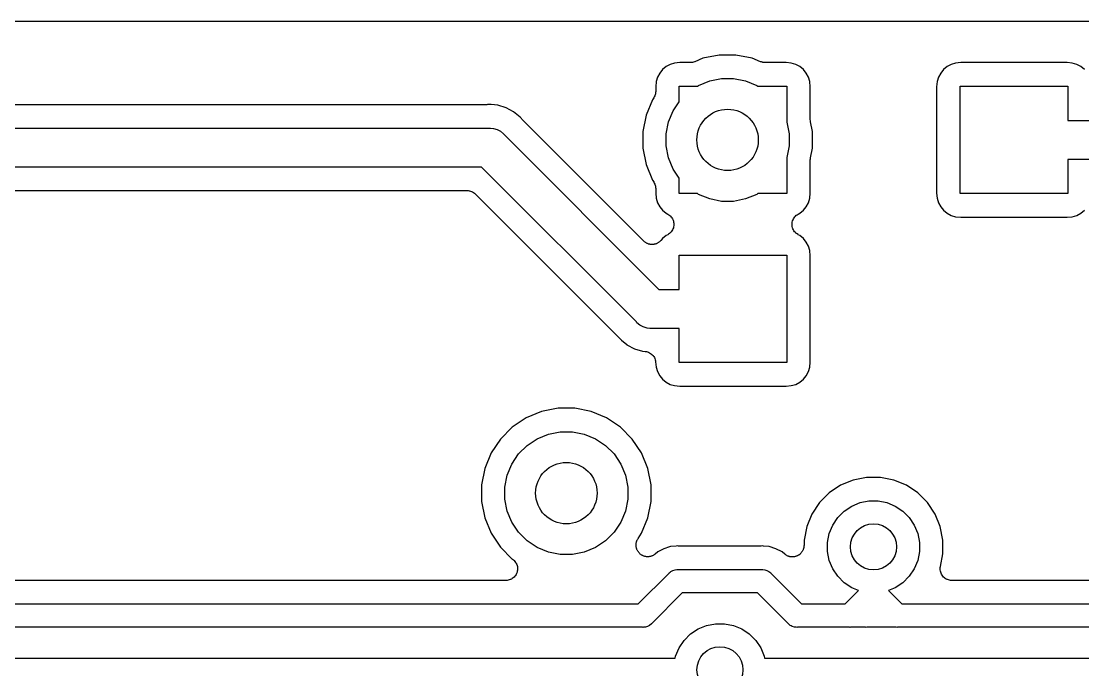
# Model space of a CAD drawing. Extents: x 0.48 to 2.43, y -7.79 to -4.85.
# Drawn here: x 1.2382 to 1.5104, y -5.0157 to -4.8495 of the extents above; entities that cross this region are included whole.
import ezdxf

# ---------------------------------------------------------------- set-up
doc = ezdxf.new("R2010")
doc.units = 0
doc.header["$MEASUREMENT"] = 0
doc.layers.add('BLACK', color=7, linetype='CONTINUOUS')

msp = doc.modelspace()

# ---------------------------------------------------------------- linework, layer by layer
at = {"layer": 'BLACK', "linetype": 'CONTINUOUS'}
for p, q in [((1.10253, -4.8495), (1.81054, -4.8495)), ((1.40458, -4.86057), (1.40354, -4.86113)), ((1.40571, -4.86023), (1.40458, -4.86057)), ((1.40704, -4.8601), (1.40571, -4.86023)), ((1.40972, -4.8601), (1.40704, -4.8601)), ((1.41, -4.86007), (1.40972, -4.8601)), ((1.41027, -4.86005), (1.41, -4.86007)), ((1.41029, -4.86004), (1.41027, -4.86005)), ((1.4103, -4.86004), (1.41029, -4.86004)), ((1.41057, -4.85996), (1.4103, -4.86004)), ((1.41083, -4.85989), (1.41057, -4.85996)), ((1.41086, -4.85987), (1.41083, -4.85989)), ((1.41087, -4.85987), (1.41086, -4.85987)), ((1.41086, -4.85987), (1.41086, -4.85987)), ((1.41086, -4.85987), (1.41086, -4.85987)), ((1.41295, -4.85901), (1.41087, -4.85987)), ((1.41715, -4.85817), (1.41295, -4.85901)), ((1.42143, -4.85817), (1.41715, -4.85817)), ((1.42563, -4.85901), (1.42143, -4.85817)), ((1.42771, -4.85987), (1.42563, -4.85901)), ((1.42798, -4.85995), (1.42771, -4.85987)), ((1.42824, -4.86003), (1.42798, -4.85995)), ((1.42826, -4.86003), (1.42824, -4.86003)), ((1.42827, -4.86004), (1.42826, -4.86003)), ((1.42855, -4.86007), (1.42827, -4.86004)), ((1.42882, -4.8601), (1.42855, -4.86007)), ((1.42886, -4.8601), (1.42882, -4.8601)), ((1.4343, -4.8601), (1.42886, -4.8601)), ((1.42886, -4.8601), (1.42886, -4.8601)), ((1.42886, -4.8601), (1.42886, -4.8601)), ((1.42886, -4.8601), (1.42886, -4.8601)), ((1.43563, -4.86023), (1.4343, -4.8601)), ((1.43676, -4.86057), (1.43563, -4.86023)), ((1.4378, -4.86113), (1.43676, -4.86057)), ((1.47663, -4.86057), (1.47559, -4.86113)), ((1.47776, -4.86023), (1.47663, -4.86057)), ((1.47908, -4.8601), (1.47776, -4.86023)), ((1.50635, -4.8601), (1.47908, -4.8601)), ((1.50767, -4.86023), (1.50635, -4.8601)), ((1.5088, -4.86057), (1.50767, -4.86023)), ((1.50985, -4.86113), (1.5088, -4.86057)), ((1.40188, -4.86279), (1.40132, -4.86383)), ((1.40263, -4.86188), (1.40188, -4.86279)), ((1.40354, -4.86113), (1.40263, -4.86188)), ((1.43871, -4.86188), (1.4378, -4.86113)), ((1.43946, -4.86279), (1.43871, -4.86188)), ((1.44002, -4.86383), (1.43946, -4.86279)), ((1.47392, -4.86279), (1.47337, -4.86383)), ((1.47467, -4.86188), (1.47392, -4.86279)), ((1.47559, -4.86113), (1.47467, -4.86188)), ((1.51076, -4.86188), (1.50985, -4.86113)), ((1.40098, -4.86497), (1.40085, -4.86629)), ((1.40132, -4.86383), (1.40098, -4.86497)), ((1.40689, -4.87014), (1.40689, -4.86614)), ((1.40689, -4.86614), (1.41157, -4.86614)), ((1.41157, -4.86614), (1.41183, -4.86597)), ((1.41183, -4.86597), (1.4147, -4.86478)), ((1.4147, -4.86478), (1.41774, -4.86417)), ((1.41774, -4.86417), (1.42084, -4.86417)), ((1.42084, -4.86417), (1.42388, -4.86478)), ((1.42388, -4.86478), (1.42675, -4.86597)), ((1.42675, -4.86597), (1.42701, -4.86614)), ((1.42701, -4.86614), (1.43445, -4.86614)), ((1.43445, -4.86614), (1.43445, -4.8754)), ((1.44036, -4.86497), (1.44002, -4.86383)), ((1.44049, -4.86629), (1.44036, -4.86497)), ((1.47302, -4.86497), (1.47289, -4.86629)), ((1.47337, -4.86383), (1.47302, -4.86497)), ((1.47894, -4.8937), (1.47894, -4.86614)), ((1.47894, -4.86614), (1.5065, -4.86614)), ((1.5065, -4.86614), (1.5065, -4.87492)), ((1.40047, -4.86889), (1.40034, -4.86914)), ((1.4006, -4.86865), (1.40047, -4.86889)), ((1.40061, -4.86864), (1.4006, -4.86865)), ((1.40062, -4.86862), (1.40061, -4.86864)), ((1.4007, -4.86836), (1.40062, -4.86862)), ((1.40078, -4.86809), (1.4007, -4.86836)), ((1.40079, -4.86806), (1.40078, -4.86808)), ((1.40078, -4.86808), (1.40078, -4.86809)), ((1.40081, -4.86779), (1.40079, -4.86806)), ((1.40085, -4.86751), (1.40081, -4.86779)), ((1.40085, -4.86629), (1.40085, -4.86747)), ((1.40085, -4.86747), (1.40085, -4.86748)), ((1.40085, -4.86748), (1.40085, -4.86748)), ((1.40085, -4.86748), (1.40085, -4.86748)), ((1.40085, -4.86748), (1.40085, -4.86751)), ((1.44049, -4.87473), (1.44049, -4.86629)), ((1.47289, -4.86629), (1.47289, -4.89355)), ((1.35758, -4.87089), (1.08227, -4.87089)), ((1.35771, -4.87088), (1.35758, -4.87089)), ((1.35783, -4.87088), (1.35771, -4.87088)), ((1.35787, -4.87088), (1.35783, -4.87088)), ((1.35827, -4.87084), (1.35787, -4.87088)), ((1.35866, -4.87088), (1.35827, -4.87084)), ((1.36042, -4.87105), (1.35866, -4.87088)), ((1.35866, -4.87088), (1.35866, -4.87088)), ((1.3625, -4.87168), (1.36042, -4.87105)), ((1.40002, -4.86962), (1.39838, -4.87358)), ((1.40034, -4.86914), (1.40002, -4.86962)), ((1.40534, -4.87246), (1.40689, -4.87014)), ((1.36441, -4.8727), (1.3625, -4.87168)), ((1.36608, -4.87407), (1.36441, -4.8727)), ((1.36633, -4.87438), (1.36608, -4.87407)), ((1.36642, -4.87447), (1.36633, -4.87438)), ((1.39838, -4.87358), (1.39754, -4.87778)), ((1.40415, -4.87533), (1.40534, -4.87246)), ((1.08183, -4.87689), (1.35802, -4.87689)), ((1.35802, -4.87689), (1.35827, -4.87687)), ((1.35827, -4.87687), (1.35851, -4.87689)), ((1.35851, -4.87689), (1.35925, -4.87696)), ((1.35925, -4.87696), (1.36019, -4.87725)), ((1.3665, -4.87457), (1.36642, -4.87447)), ((1.36653, -4.8746), (1.3665, -4.87457)), ((1.3978, -4.90587), (1.36653, -4.8746)), ((1.40354, -4.87837), (1.40415, -4.87533)), ((1.43445, -4.8754), (1.43504, -4.87837)), ((1.44052, -4.875), (1.44049, -4.87473)), ((1.44054, -4.87528), (1.44052, -4.875)), ((1.44055, -4.87532), (1.44054, -4.87528)), ((1.44104, -4.87778), (1.44055, -4.87532)), ((1.44055, -4.87532), (1.44055, -4.87532)), ((1.44055, -4.87532), (1.44055, -4.87532)), ((1.44055, -4.87532), (1.44055, -4.87532)), ((1.5065, -4.87492), (1.82849, -4.87492)), ((1.36019, -4.87725), (1.36106, -4.87771)), ((1.36106, -4.87771), (1.36182, -4.87834)), ((1.36182, -4.87834), (1.36198, -4.87853)), ((1.36198, -4.87853), (1.40168, -4.91823)), ((1.39754, -4.87778), (1.39754, -4.88206)), ((1.40354, -4.88147), (1.40354, -4.87837)), ((1.43504, -4.87837), (1.43504, -4.88147)), ((1.44104, -4.88206), (1.44104, -4.87778)), ((1.39754, -4.88206), (1.39838, -4.88626)), ((1.40415, -4.88451), (1.40354, -4.88147)), ((1.43504, -4.88147), (1.43445, -4.88444)), ((1.44055, -4.88452), (1.44104, -4.88206)), ((1.40534, -4.88738), (1.40415, -4.88451)), ((1.43445, -4.88444), (1.43445, -4.8937)), ((1.44049, -4.88507), (1.44052, -4.88479)), ((1.44049, -4.88511), (1.44049, -4.88507)), ((1.44049, -4.89355), (1.44049, -4.88511)), ((1.44052, -4.88479), (1.44055, -4.88452)), ((1.82667, -4.88492), (1.5065, -4.88492)), ((1.5065, -4.88492), (1.5065, -4.8937)), ((1.3562, -4.88689), (1.08365, -4.88689)), ((1.3959, -4.92659), (1.3562, -4.88689)), ((1.39838, -4.88626), (1.40002, -4.89022)), ((1.40689, -4.88971), (1.40534, -4.88738)), ((1.40002, -4.89022), (1.40034, -4.8907)), ((1.40034, -4.8907), (1.40034, -4.89071)), ((1.40034, -4.89071), (1.40034, -4.89071)), ((1.40034, -4.89071), (1.40035, -4.89071)), ((1.40035, -4.89071), (1.40036, -4.89074)), ((1.40689, -4.8937), (1.40689, -4.88971)), ((1.08738, -4.89289), (1.35247, -4.89289)), ((1.35247, -4.89289), (1.35248, -4.89289)), ((1.35248, -4.89289), (1.35248, -4.89289)), ((1.35248, -4.89289), (1.35248, -4.89289)), ((1.35248, -4.89289), (1.35251, -4.89289)), ((1.35251, -4.89289), (1.35279, -4.89292)), ((1.35279, -4.89292), (1.35306, -4.89295)), ((1.35306, -4.89295), (1.35308, -4.89295)), ((1.35308, -4.89295), (1.35309, -4.89296)), ((1.35309, -4.89296), (1.35336, -4.89304)), ((1.35336, -4.89304), (1.35362, -4.89312)), ((1.35362, -4.89312), (1.35364, -4.89313)), ((1.35364, -4.89313), (1.35365, -4.89313)), ((1.35365, -4.89313), (1.35389, -4.89327)), ((1.35389, -4.89327), (1.35414, -4.8934)), ((1.35414, -4.8934), (1.35415, -4.89341)), ((1.35415, -4.89341), (1.35416, -4.89341)), ((1.35416, -4.89341), (1.35438, -4.89359)), ((1.40036, -4.89074), (1.40049, -4.89099)), ((1.40049, -4.89099), (1.40062, -4.89123)), ((1.40062, -4.89123), (1.40062, -4.89124)), ((1.40062, -4.89124), (1.40063, -4.89126)), ((1.40063, -4.89126), (1.40071, -4.89152)), ((1.40071, -4.89152), (1.40079, -4.89179)), ((1.40079, -4.89179), (1.40079, -4.89181)), ((1.40079, -4.89181), (1.4008, -4.89182)), ((1.4008, -4.89182), (1.40082, -4.8921)), ((1.40082, -4.8921), (1.40085, -4.89237)), ((1.40085, -4.89237), (1.40085, -4.89355)), ((1.35438, -4.89359), (1.35459, -4.89377)), ((1.35459, -4.89377), (1.39134, -4.93052)), ((1.40085, -4.89355), (1.40098, -4.89488)), ((1.40098, -4.89488), (1.40132, -4.89601)), ((1.40132, -4.89601), (1.40188, -4.89705)), ((1.41157, -4.8937), (1.40689, -4.8937)), ((1.41183, -4.89388), (1.41157, -4.8937)), ((1.4147, -4.89506), (1.41183, -4.89388)), ((1.41774, -4.89567), (1.4147, -4.89506)), ((1.42084, -4.89567), (1.41774, -4.89567)), ((1.42388, -4.89506), (1.42084, -4.89567)), ((1.42675, -4.89388), (1.42388, -4.89506)), ((1.42701, -4.8937), (1.42675, -4.89388)), ((1.43445, -4.8937), (1.42701, -4.8937)), ((1.43946, -4.89705), (1.44002, -4.89601)), ((1.44002, -4.89601), (1.44036, -4.89488)), ((1.44036, -4.89488), (1.44049, -4.89355)), ((1.47289, -4.89355), (1.47302, -4.89488)), ((1.47302, -4.89488), (1.47337, -4.89601)), ((1.47337, -4.89601), (1.47392, -4.89705)), ((1.5065, -4.8937), (1.47894, -4.8937)), ((1.40188, -4.89705), (1.40263, -4.89796)), ((1.40263, -4.89796), (1.40354, -4.89871)), ((1.40354, -4.89871), (1.40394, -4.89893)), ((1.4374, -4.89893), (1.4378, -4.89871)), ((1.4378, -4.89871), (1.43871, -4.89796)), ((1.43871, -4.89796), (1.43946, -4.89705)), ((1.47392, -4.89705), (1.47467, -4.89796)), ((1.47467, -4.89796), (1.47559, -4.89871)), ((1.47559, -4.89871), (1.47663, -4.89927)), ((1.5088, -4.89927), (1.50985, -4.89871)), ((1.50985, -4.89871), (1.51076, -4.89796)), ((1.40394, -4.89893), (1.40397, -4.89894)), ((1.40397, -4.89894), (1.40397, -4.89894)), ((1.40397, -4.89894), (1.40397, -4.89894)), ((1.40397, -4.89894), (1.40398, -4.89895)), ((1.40398, -4.89895), (1.40422, -4.89912)), ((1.40422, -4.89912), (1.40445, -4.89927)), ((1.40445, -4.89927), (1.40446, -4.89928)), ((1.40446, -4.89928), (1.40446, -4.89928)), ((1.40446, -4.89928), (1.40467, -4.89949)), ((1.40467, -4.89949), (1.40486, -4.89969)), ((1.40486, -4.89969), (1.40487, -4.8997)), ((1.40487, -4.8997), (1.40487, -4.8997)), ((1.40487, -4.8997), (1.40503, -4.89994)), ((1.40503, -4.89994), (1.40518, -4.90018)), ((1.40518, -4.90018), (1.40519, -4.90019)), ((1.40519, -4.90019), (1.40519, -4.90019)), ((1.40519, -4.90019), (1.4053, -4.90046)), ((1.4053, -4.90046), (1.4054, -4.90072)), ((1.4054, -4.90072), (1.40541, -4.90073)), ((1.40541, -4.90073), (1.40541, -4.90073)), ((1.40541, -4.90073), (1.40546, -4.90101)), ((1.40546, -4.90101), (1.40552, -4.9013)), ((1.40552, -4.90131), (1.40551, -4.90159)), ((1.40551, -4.90159), (1.40551, -4.90188)), ((1.40552, -4.9013), (1.40552, -4.9013)), ((1.40552, -4.9013), (1.40552, -4.90131)), ((1.43582, -4.90156), (1.43583, -4.90127)), ((1.43582, -4.90184), (1.43582, -4.90156)), ((1.43583, -4.90125), (1.43588, -4.90098)), ((1.43583, -4.90126), (1.43583, -4.90125)), ((1.43583, -4.90127), (1.43583, -4.90126)), ((1.43588, -4.90098), (1.43594, -4.90069)), ((1.43594, -4.90069), (1.43595, -4.90068)), ((1.43594, -4.90069), (1.43594, -4.90069)), ((1.43595, -4.90068), (1.43606, -4.90042)), ((1.43606, -4.90042), (1.43617, -4.90015)), ((1.43617, -4.90014), (1.43634, -4.8999)), ((1.43617, -4.90015), (1.43617, -4.90014)), ((1.43617, -4.90015), (1.43617, -4.90015)), ((1.43634, -4.8999), (1.43649, -4.89967)), ((1.43649, -4.89967), (1.4365, -4.89966)), ((1.4365, -4.89966), (1.43671, -4.89946)), ((1.4365, -4.89966), (1.4365, -4.89966)), ((1.43671, -4.89946), (1.43691, -4.89925)), ((1.43691, -4.89925), (1.43691, -4.89925)), ((1.43691, -4.89925), (1.43692, -4.89925)), ((1.43692, -4.89925), (1.43716, -4.89909)), ((1.43716, -4.89909), (1.4374, -4.89893)), ((1.47663, -4.89927), (1.47776, -4.89961)), ((1.47776, -4.89961), (1.47908, -4.89974)), ((1.47908, -4.89974), (1.50635, -4.89974)), ((1.50635, -4.89974), (1.50767, -4.89961)), ((1.50767, -4.89961), (1.5088, -4.89927)), ((1.40394, -4.90422), (1.40354, -4.90444)), ((1.40418, -4.90406), (1.40394, -4.90422)), ((1.40442, -4.9039), (1.40418, -4.90406)), ((1.40443, -4.9039), (1.40442, -4.9039)), ((1.40442, -4.9039), (1.40442, -4.9039)), ((1.40463, -4.9037), (1.40443, -4.9039)), ((1.40484, -4.90349), (1.40463, -4.9037)), ((1.405, -4.90325), (1.40484, -4.90348)), ((1.40484, -4.90348), (1.40484, -4.90349)), ((1.40484, -4.90349), (1.40484, -4.90349)), ((1.40516, -4.90301), (1.405, -4.90325)), ((1.40517, -4.903), (1.40516, -4.90301)), ((1.40528, -4.90273), (1.40517, -4.903)), ((1.40517, -4.903), (1.40517, -4.903)), ((1.40539, -4.90247), (1.40528, -4.90273)), ((1.4054, -4.90246), (1.40539, -4.90246)), ((1.40539, -4.90246), (1.40539, -4.90247)), ((1.40545, -4.90217), (1.4054, -4.90246)), ((1.40551, -4.90189), (1.40545, -4.90217)), ((1.40551, -4.90188), (1.40551, -4.90189)), ((1.40551, -4.90189), (1.40551, -4.90189)), ((1.43582, -4.90185), (1.43582, -4.90184)), ((1.43588, -4.90214), (1.43582, -4.90185)), ((1.43582, -4.90185), (1.43582, -4.90185)), ((1.43593, -4.90242), (1.43588, -4.90214)), ((1.43593, -4.90243), (1.43593, -4.90242)), ((1.43593, -4.90242), (1.43593, -4.90242)), ((1.43604, -4.90269), (1.43593, -4.90243)), ((1.43615, -4.90296), (1.43604, -4.90269)), ((1.43615, -4.90297), (1.43615, -4.90296)), ((1.43615, -4.90296), (1.43615, -4.90296)), ((1.43631, -4.90321), (1.43615, -4.90297)), ((1.43647, -4.90345), (1.43631, -4.90321)), ((1.43648, -4.90346), (1.43647, -4.90345)), ((1.43647, -4.90345), (1.43647, -4.90345)), ((1.43667, -4.90366), (1.43648, -4.90346)), ((1.43688, -4.90387), (1.43667, -4.90366)), ((1.43689, -4.90388), (1.43688, -4.90387)), ((1.43688, -4.90387), (1.43688, -4.90387)), ((1.43711, -4.90403), (1.43689, -4.90388)), ((1.43736, -4.9042), (1.43711, -4.90403)), ((1.43737, -4.90421), (1.43736, -4.9042)), ((1.4374, -4.90422), (1.43737, -4.90421)), ((1.43737, -4.90421), (1.43737, -4.90421)), ((1.43737, -4.90421), (1.43737, -4.90421)), ((1.4378, -4.90444), (1.4374, -4.90422)), ((1.39791, -4.90596), (1.3978, -4.90587)), ((1.39801, -4.90605), (1.39791, -4.90596)), ((1.39814, -4.90614), (1.39801, -4.90605)), ((1.39826, -4.90624), (1.39814, -4.90614)), ((1.39838, -4.90631), (1.39826, -4.90624)), ((1.39849, -4.90638), (1.39838, -4.90631)), ((1.39863, -4.90644), (1.39849, -4.90638)), ((1.39877, -4.90652), (1.39863, -4.90644)), ((1.3989, -4.90656), (1.39877, -4.90652)), ((1.39903, -4.90661), (1.3989, -4.90656)), ((1.39918, -4.90664), (1.39903, -4.90661)), ((1.39933, -4.90669), (1.39918, -4.90664)), ((1.39947, -4.9067), (1.39933, -4.90669)), ((1.3996, -4.90673), (1.39947, -4.9067)), ((1.39976, -4.90673), (1.3996, -4.90673)), ((1.39991, -4.90675), (1.39976, -4.90673)), ((1.40005, -4.90674), (1.39991, -4.90675)), ((1.40019, -4.90674), (1.40005, -4.90674)), ((1.40034, -4.90671), (1.40019, -4.90674)), ((1.4005, -4.90669), (1.40034, -4.90671)), ((1.40063, -4.90665), (1.4005, -4.90669)), ((1.40076, -4.90663), (1.40063, -4.90665)), ((1.40091, -4.90657), (1.40076, -4.90663)), ((1.40106, -4.90653), (1.40091, -4.90657)), ((1.40118, -4.90646), (1.40106, -4.90653)), ((1.40131, -4.90641), (1.40118, -4.90646)), ((1.40144, -4.90633), (1.40131, -4.90641)), ((1.40158, -4.90625), (1.40144, -4.90633)), ((1.40168, -4.90617), (1.40158, -4.90625)), ((1.4018, -4.90609), (1.40168, -4.90617)), ((1.40191, -4.90598), (1.4018, -4.90609)), ((1.40203, -4.90588), (1.40191, -4.90598)), ((1.40212, -4.90578), (1.40203, -4.90588)), ((1.40222, -4.90568), (1.40212, -4.90578)), ((1.40224, -4.90565), (1.40222, -4.90568)), ((1.40263, -4.90519), (1.40224, -4.90565)), ((1.40354, -4.90444), (1.40263, -4.90519)), ((1.43871, -4.90519), (1.4378, -4.90444)), ((1.43946, -4.9061), (1.43871, -4.90519)), ((1.44002, -4.90714), (1.43946, -4.9061)), ((1.40689, -4.91823), (1.40689, -4.90945)), ((1.40689, -4.90945), (1.43445, -4.90945)), ((1.43445, -4.90945), (1.43445, -4.93701)), ((1.44036, -4.90827), (1.44002, -4.90714)), ((1.44049, -4.9096), (1.44036, -4.90827)), ((1.44049, -4.93686), (1.44049, -4.9096)), ((1.40168, -4.91823), (1.40689, -4.91823)), ((1.39605, -4.92678), (1.3959, -4.92659)), ((1.39681, -4.92741), (1.39605, -4.92678)), ((1.39768, -4.92787), (1.39681, -4.92741)), ((1.39863, -4.92816), (1.39768, -4.92787)), ((1.39936, -4.92823), (1.39863, -4.92816)), ((1.39961, -4.92825), (1.39936, -4.92823)), ((1.39936, -4.92823), (1.39936, -4.92823)), ((1.39985, -4.92823), (1.39961, -4.92825)), ((1.40689, -4.92823), (1.39985, -4.92823)), ((1.40689, -4.93701), (1.40689, -4.92823)), ((1.39134, -4.93052), (1.39137, -4.93055)), ((1.39137, -4.93055), (1.39145, -4.93065)), ((1.39145, -4.93065), (1.39154, -4.93074)), ((1.39154, -4.93074), (1.39179, -4.93104)), ((1.39179, -4.93104), (1.3921, -4.93129)), ((1.3921, -4.93129), (1.3921, -4.93129)), ((1.3921, -4.93129), (1.3921, -4.93129)), ((1.3921, -4.93129), (1.39344, -4.9324)), ((1.39344, -4.9324), (1.39344, -4.9324)), ((1.39344, -4.9324), (1.39347, -4.93242)), ((1.39347, -4.93242), (1.39538, -4.93344)), ((1.39538, -4.93344), (1.39745, -4.93407)), ((1.39745, -4.93407), (1.39815, -4.93414)), ((1.39815, -4.93414), (1.39817, -4.93414)), ((1.39817, -4.93414), (1.39817, -4.93414)), ((1.39817, -4.93414), (1.39817, -4.93414)), ((1.39817, -4.93414), (1.39819, -4.93414)), ((1.39819, -4.93414), (1.39847, -4.9342)), ((1.39847, -4.9342), (1.39874, -4.93426)), ((1.39874, -4.93426), (1.39875, -4.93426)), ((1.39875, -4.93426), (1.39877, -4.93426)), ((1.39877, -4.93426), (1.39902, -4.93437)), ((1.39902, -4.93437), (1.39928, -4.93448)), ((1.39928, -4.93448), (1.39929, -4.93449)), ((1.39929, -4.93449), (1.3993, -4.9345)), ((1.3993, -4.9345), (1.39953, -4.93465)), ((1.39953, -4.93465), (1.39977, -4.93481)), ((1.39977, -4.93481), (1.39978, -4.93482)), ((1.39978, -4.93482), (1.39979, -4.93483)), ((1.39979, -4.93483), (1.39998, -4.93503)), ((1.39998, -4.93503), (1.40018, -4.93523)), ((1.40018, -4.93523), (1.40019, -4.93524)), ((1.40019, -4.93524), (1.4002, -4.93525)), ((1.4002, -4.93525), (1.40035, -4.93548)), ((1.40035, -4.93548), (1.40051, -4.93571)), ((1.40051, -4.93571), (1.40051, -4.93573)), ((1.40051, -4.93573), (1.40052, -4.93574)), ((1.40052, -4.93574), (1.40062, -4.93599)), ((1.40062, -4.93599), (1.40073, -4.93626)), ((1.40073, -4.93626), (1.40073, -4.93627)), ((1.40073, -4.93627), (1.40074, -4.93628)), ((1.40074, -4.93628), (1.40079, -4.93655)), ((1.40079, -4.93655), (1.40084, -4.93683)), ((1.40084, -4.93683), (1.40098, -4.93818)), ((1.44036, -4.93818), (1.44049, -4.93686)), ((1.40098, -4.93818), (1.40132, -4.93932)), ((1.40132, -4.93932), (1.40188, -4.94036)), ((1.43445, -4.93701), (1.40689, -4.93701)), ((1.43946, -4.94036), (1.44002, -4.93932)), ((1.44002, -4.93932), (1.44036, -4.93818)), ((1.40188, -4.94036), (1.40263, -4.94127)), ((1.40263, -4.94127), (1.40354, -4.94202)), ((1.40354, -4.94202), (1.40458, -4.94258)), ((1.43676, -4.94258), (1.4378, -4.94202)), ((1.4378, -4.94202), (1.43871, -4.94127)), ((1.43871, -4.94127), (1.43946, -4.94036)), ((1.40458, -4.94258), (1.40571, -4.94292)), ((1.40571, -4.94292), (1.40704, -4.94305)), ((1.40704, -4.94305), (1.4343, -4.94305)), ((1.4343, -4.94305), (1.43563, -4.94292)), ((1.43563, -4.94292), (1.43676, -4.94258)), ((1.37161, -4.94956), (1.36765, -4.9512)), ((1.37581, -4.94872), (1.37161, -4.94956)), ((1.38009, -4.94872), (1.37581, -4.94872)), ((1.3843, -4.94956), (1.38009, -4.94872)), ((1.38825, -4.9512), (1.3843, -4.94956)), ((1.36765, -4.9512), (1.36409, -4.95358)), ((1.39182, -4.95358), (1.38825, -4.9512)), ((1.36409, -4.95358), (1.36106, -4.95661)), ((1.37049, -4.95652), (1.37336, -4.95533)), ((1.37336, -4.95533), (1.3764, -4.95472)), ((1.3764, -4.95472), (1.3795, -4.95472)), ((1.3795, -4.95472), (1.38255, -4.95533)), ((1.38255, -4.95533), (1.38541, -4.95652)), ((1.39485, -4.95661), (1.39182, -4.95358)), ((1.36106, -4.95661), (1.35868, -4.96017)), ((1.36572, -4.96043), (1.36791, -4.95824)), ((1.36791, -4.95824), (1.37049, -4.95652)), ((1.38541, -4.95652), (1.38799, -4.95824)), ((1.38799, -4.95824), (1.39019, -4.96043)), ((1.39723, -4.96017), (1.39485, -4.95661)), ((1.35868, -4.96017), (1.35704, -4.96413)), ((1.364, -4.96301), (1.36572, -4.96043)), ((1.39019, -4.96043), (1.39191, -4.96301)), ((1.39887, -4.96413), (1.39723, -4.96017)), ((1.35704, -4.96413), (1.3562, -4.96833)), ((1.36281, -4.96588), (1.364, -4.96301)), ((1.39191, -4.96301), (1.3931, -4.96588)), ((1.3997, -4.96833), (1.39887, -4.96413)), ((1.3622, -4.96892), (1.36281, -4.96588)), ((1.3931, -4.96588), (1.3937, -4.96892)), ((1.45494, -4.96644), (1.4515, -4.96713)), ((1.45845, -4.96644), (1.45494, -4.96644)), ((1.46189, -4.96713), (1.45845, -4.96644)), ((1.3562, -4.96833), (1.3562, -4.97261)), ((1.3622, -4.97202), (1.3622, -4.96892)), ((1.3937, -4.96892), (1.3937, -4.97202)), ((1.3997, -4.97261), (1.3997, -4.96833)), ((1.44826, -4.96847), (1.44534, -4.97042)), ((1.4515, -4.96713), (1.44826, -4.96847)), ((1.46513, -4.96847), (1.46189, -4.96713)), ((1.46805, -4.97042), (1.46513, -4.96847)), ((1.36281, -4.97507), (1.3622, -4.97202)), ((1.3937, -4.97202), (1.3931, -4.97507)), ((1.44534, -4.97042), (1.44286, -4.9729)), ((1.47053, -4.9729), (1.46805, -4.97042)), ((1.3562, -4.97261), (1.35704, -4.97682)), ((1.364, -4.97793), (1.36281, -4.97507)), ((1.3931, -4.97507), (1.39191, -4.97793)), ((1.39887, -4.97682), (1.3997, -4.97261)), ((1.44286, -4.9729), (1.44091, -4.97582)), ((1.44752, -4.97672), (1.44916, -4.97508)), ((1.44916, -4.97508), (1.4511, -4.97379)), ((1.4511, -4.97379), (1.45325, -4.97289)), ((1.45325, -4.97289), (1.45553, -4.97244)), ((1.45553, -4.97244), (1.45786, -4.97244)), ((1.45786, -4.97244), (1.46014, -4.97289)), ((1.46014, -4.97289), (1.46229, -4.97379)), ((1.46229, -4.97379), (1.46422, -4.97508)), ((1.46422, -4.97508), (1.46587, -4.97672)), ((1.47248, -4.97582), (1.47053, -4.9729)), ((1.35704, -4.97682), (1.35868, -4.98077)), ((1.39723, -4.98077), (1.39887, -4.97682)), ((1.44091, -4.97582), (1.43957, -4.97906)), ((1.44623, -4.97866), (1.44752, -4.97672)), ((1.46587, -4.97672), (1.46716, -4.97866)), ((1.47382, -4.97906), (1.47248, -4.97582)), ((1.36572, -4.98051), (1.364, -4.97793)), ((1.36791, -4.9827), (1.36572, -4.98051)), ((1.39019, -4.98051), (1.38799, -4.9827)), ((1.39191, -4.97793), (1.39019, -4.98051)), ((1.43957, -4.97906), (1.43888, -4.9825)), ((1.44534, -4.98081), (1.44623, -4.97866)), ((1.46716, -4.97866), (1.46805, -4.98081)), ((1.4745, -4.9825), (1.47382, -4.97906)), ((1.35868, -4.98077), (1.36106, -4.98434)), ((1.37049, -4.98443), (1.36791, -4.9827)), ((1.38799, -4.9827), (1.38541, -4.98443)), ((1.39586, -4.98334), (1.39588, -4.9832)), ((1.39588, -4.9832), (1.39592, -4.98306)), ((1.39592, -4.98306), (1.39595, -4.98291)), ((1.39595, -4.98291), (1.39601, -4.98278)), ((1.39601, -4.98278), (1.39605, -4.98264)), ((1.39605, -4.98264), (1.39612, -4.98251)), ((1.39612, -4.98251), (1.39618, -4.98237)), ((1.39618, -4.98237), (1.39626, -4.98225)), ((1.39626, -4.98225), (1.39633, -4.98212)), ((1.39633, -4.98212), (1.39723, -4.98077)), ((1.43888, -4.9825), (1.43888, -4.98383)), ((1.44488, -4.98309), (1.44534, -4.98081)), ((1.44488, -4.98542), (1.44488, -4.98309)), ((1.46805, -4.98081), (1.4685, -4.98309)), ((1.4685, -4.98309), (1.4685, -4.98542)), ((1.4745, -4.98601), (1.4745, -4.9825)), ((1.36106, -4.98434), (1.36409, -4.98737)), ((1.37336, -4.98562), (1.37049, -4.98443)), ((1.3764, -4.98622), (1.37336, -4.98562)), ((1.38255, -4.98562), (1.3795, -4.98622)), ((1.38541, -4.98443), (1.38255, -4.98562)), ((1.39582, -4.98378), (1.39583, -4.98363)), ((1.39583, -4.98392), (1.39582, -4.98378)), ((1.39583, -4.98363), (1.39584, -4.98348)), ((1.39583, -4.98407), (1.39583, -4.98392)), ((1.39586, -4.98422), (1.39583, -4.98407)), ((1.39584, -4.98348), (1.39586, -4.98334)), ((1.39588, -4.98436), (1.39586, -4.98422)), ((1.39592, -4.9845), (1.39588, -4.98436)), ((1.39594, -4.98464), (1.39592, -4.9845)), ((1.396, -4.98478), (1.39594, -4.98464)), ((1.39604, -4.98492), (1.396, -4.98478)), ((1.39611, -4.98505), (1.39604, -4.98492)), ((1.39617, -4.98519), (1.39611, -4.98505)), ((1.39625, -4.98531), (1.39617, -4.98519)), ((1.39632, -4.98544), (1.39625, -4.98531)), ((1.39641, -4.98555), (1.39632, -4.98544)), ((1.39649, -4.98568), (1.39641, -4.98555)), ((1.39659, -4.98578), (1.39649, -4.98568)), ((1.39669, -4.9859), (1.39659, -4.98578)), ((1.3968, -4.98599), (1.39669, -4.9859)), ((1.40141, -4.98554), (1.40072, -4.98611)), ((1.40297, -4.98471), (1.40141, -4.98554)), ((1.40443, -4.98427), (1.40297, -4.98471)), ((1.40467, -4.98419), (1.40443, -4.98427)), ((1.40443, -4.98427), (1.40443, -4.98427)), ((1.40443, -4.98427), (1.40443, -4.98427)), ((1.40614, -4.98405), (1.40467, -4.98419)), ((1.40643, -4.98402), (1.40614, -4.98405)), ((1.40614, -4.98405), (1.40614, -4.98405)), ((1.40673, -4.98405), (1.40643, -4.98402)), ((1.40686, -4.98405), (1.40673, -4.98405)), ((1.40698, -4.98406), (1.40686, -4.98405)), ((1.40702, -4.98406), (1.40698, -4.98406)), ((1.42762, -4.98406), (1.40702, -4.98406)), ((1.42775, -4.98405), (1.42762, -4.98406)), ((1.42788, -4.98405), (1.42775, -4.98405)), ((1.42792, -4.98405), (1.42788, -4.98405)), ((1.42821, -4.98402), (1.42792, -4.98405)), ((1.42851, -4.98405), (1.42821, -4.98402)), ((1.42998, -4.98419), (1.42851, -4.98405)), ((1.42851, -4.98405), (1.42851, -4.98405)), ((1.43167, -4.98471), (1.42998, -4.98419)), ((1.43324, -4.98554), (1.43167, -4.98471)), ((1.43398, -4.98615), (1.43324, -4.98554)), ((1.43808, -4.98586), (1.43798, -4.98598)), ((1.43819, -4.98575), (1.43808, -4.98586)), ((1.43827, -4.98564), (1.43819, -4.98575)), ((1.43836, -4.98553), (1.43827, -4.98564)), ((1.43843, -4.9854), (1.43836, -4.98553)), ((1.43852, -4.98527), (1.43843, -4.9854)), ((1.43857, -4.98514), (1.43852, -4.98527)), ((1.43864, -4.98502), (1.43857, -4.98514)), ((1.43869, -4.98487), (1.43864, -4.98502)), ((1.43874, -4.98473), (1.43869, -4.98487)), ((1.43877, -4.98459), (1.43874, -4.98473)), ((1.43882, -4.98446), (1.43877, -4.98459)), ((1.43883, -4.98431), (1.43882, -4.98446)), ((1.43886, -4.98416), (1.43883, -4.98431)), ((1.43887, -4.98402), (1.43886, -4.98416)), ((1.43888, -4.98388), (1.43887, -4.98402)), ((1.43888, -4.98383), (1.43888, -4.98388)), ((1.44534, -4.9877), (1.44488, -4.98542)), ((1.4685, -4.98542), (1.46805, -4.9877)), ((1.36409, -4.98737), (1.36411, -4.98738)), ((1.36411, -4.98738), (1.36414, -4.9874)), ((1.36414, -4.9874), (1.36414, -4.9874)), ((1.36414, -4.9874), (1.36414, -4.9874)), ((1.36414, -4.9874), (1.36414, -4.9874)), ((1.36414, -4.9874), (1.36437, -4.98759)), ((1.36437, -4.98759), (1.36459, -4.98777)), ((1.36459, -4.98777), (1.36459, -4.98778)), ((1.36459, -4.98778), (1.36459, -4.98778)), ((1.36459, -4.98778), (1.36478, -4.98801)), ((1.36478, -4.98801), (1.36495, -4.98823)), ((1.36495, -4.98823), (1.36496, -4.98823)), ((1.36496, -4.98823), (1.36496, -4.98824)), ((1.36496, -4.98824), (1.36509, -4.9885)), ((1.36509, -4.9885), (1.36522, -4.98875)), ((1.3795, -4.98622), (1.3764, -4.98622)), ((1.3969, -4.98609), (1.3968, -4.98599)), ((1.39702, -4.98618), (1.3969, -4.98609)), ((1.39714, -4.98627), (1.39702, -4.98618)), ((1.39726, -4.98634), (1.39714, -4.98627)), ((1.39738, -4.98642), (1.39726, -4.98634)), ((1.39752, -4.98648), (1.39738, -4.98642)), ((1.39765, -4.98655), (1.39752, -4.98648)), ((1.39779, -4.98659), (1.39765, -4.98655)), ((1.39792, -4.98665), (1.39779, -4.98659)), ((1.39807, -4.98668), (1.39792, -4.98665)), ((1.39821, -4.98673), (1.39807, -4.98668)), ((1.39835, -4.98674), (1.39821, -4.98673)), ((1.39849, -4.98677), (1.39835, -4.98674)), ((1.39864, -4.98677), (1.39849, -4.98677)), ((1.39879, -4.98679), (1.39864, -4.98677)), ((1.39893, -4.98678), (1.39879, -4.98679)), ((1.39908, -4.98678), (1.39893, -4.98678)), ((1.39923, -4.98675), (1.39908, -4.98678)), ((1.39937, -4.98674), (1.39923, -4.98675)), ((1.39951, -4.9867), (1.39937, -4.98674)), ((1.39966, -4.98667), (1.39951, -4.9867)), ((1.39979, -4.98661), (1.39966, -4.98667)), ((1.39994, -4.98657), (1.39979, -4.98661)), ((1.40006, -4.98651), (1.39994, -4.98657)), ((1.4002, -4.98645), (1.40006, -4.98651)), ((1.40032, -4.98637), (1.4002, -4.98645)), ((1.40046, -4.9863), (1.40032, -4.98637)), ((1.40057, -4.98621), (1.40046, -4.9863)), ((1.40069, -4.98613), (1.40057, -4.98621)), ((1.40072, -4.98611), (1.40069, -4.98613)), ((1.4341, -4.98623), (1.43398, -4.98615)), ((1.4342, -4.98632), (1.4341, -4.98623)), ((1.43434, -4.98639), (1.4342, -4.98632)), ((1.43447, -4.98648), (1.43434, -4.98639)), ((1.4346, -4.98653), (1.43447, -4.98648)), ((1.43472, -4.9866), (1.4346, -4.98653)), ((1.43487, -4.98664), (1.43472, -4.9866)), ((1.43501, -4.9867), (1.43487, -4.98664)), ((1.43514, -4.98673), (1.43501, -4.9867)), ((1.43528, -4.98677), (1.43514, -4.98673)), ((1.43543, -4.98679), (1.43528, -4.98677)), ((1.43558, -4.98682), (1.43543, -4.98679)), ((1.43572, -4.98682), (1.43558, -4.98682)), ((1.43586, -4.98683), (1.43572, -4.98682)), ((1.43601, -4.98682), (1.43586, -4.98683)), ((1.43617, -4.98682), (1.43601, -4.98682)), ((1.4363, -4.98679), (1.43617, -4.98682)), ((1.43644, -4.98678), (1.4363, -4.98679)), ((1.43659, -4.98674), (1.43644, -4.98678)), ((1.43674, -4.98671), (1.43659, -4.98674)), ((1.43687, -4.98666), (1.43674, -4.98671)), ((1.43701, -4.98662), (1.43687, -4.98666)), ((1.43714, -4.98655), (1.43701, -4.98662)), ((1.43728, -4.98649), (1.43714, -4.98655)), ((1.4374, -4.98641), (1.43728, -4.98649)), ((1.43752, -4.98634), (1.4374, -4.98641)), ((1.43764, -4.98625), (1.43752, -4.98634)), ((1.43777, -4.98616), (1.43764, -4.98625)), ((1.43787, -4.98607), (1.43777, -4.98616)), ((1.43798, -4.98598), (1.43787, -4.98607)), ((1.44623, -4.98985), (1.44534, -4.9877)), ((1.46805, -4.9877), (1.46716, -4.98985)), ((1.47385, -4.98929), (1.4745, -4.98601)), ((1.36507, -4.99129), (1.36493, -4.99155)), ((1.36521, -4.99104), (1.36507, -4.99129)), ((1.3653, -4.99074), (1.36521, -4.99104)), ((1.36521, -4.99104), (1.36521, -4.99104)), ((1.36521, -4.99104), (1.36521, -4.99104)), ((1.36522, -4.98875), (1.36523, -4.98875)), ((1.36523, -4.98875), (1.36523, -4.98876)), ((1.36523, -4.98876), (1.36531, -4.98904)), ((1.36538, -4.99048), (1.3653, -4.99074)), ((1.36531, -4.98904), (1.36539, -4.98931)), ((1.36541, -4.99018), (1.36538, -4.99048)), ((1.36538, -4.99048), (1.36538, -4.99048)), ((1.36538, -4.99048), (1.36538, -4.99048)), ((1.36539, -4.98931), (1.36539, -4.98932)), ((1.36539, -4.98932), (1.36539, -4.98932)), ((1.36539, -4.98932), (1.36542, -4.9896)), ((1.36544, -4.9899), (1.36541, -4.99018)), ((1.36542, -4.9896), (1.36544, -4.98989)), ((1.36544, -4.98989), (1.36544, -4.9899)), ((1.36544, -4.9899), (1.36544, -4.9899)), ((1.39638, -4.99887), (1.40421, -4.99105)), ((1.40421, -4.99105), (1.4043, -4.99093)), ((1.4043, -4.99093), (1.40459, -4.99069)), ((1.40459, -4.99069), (1.40476, -4.99056)), ((1.40476, -4.99056), (1.40512, -4.99036)), ((1.40512, -4.99036), (1.40528, -4.99028)), ((1.40528, -4.99028), (1.40585, -4.99011)), ((1.40585, -4.99011), (1.40629, -4.99006)), ((1.40629, -4.99006), (1.40643, -4.99005)), ((1.40629, -4.99006), (1.40629, -4.99006)), ((1.40643, -4.99005), (1.40658, -4.99006)), ((1.40658, -4.99006), (1.42806, -4.99006)), ((1.42806, -4.99006), (1.42821, -4.99005)), ((1.42821, -4.99005), (1.42836, -4.99006)), ((1.42836, -4.99006), (1.42836, -4.99006)), ((1.42836, -4.99006), (1.4288, -4.99011)), ((1.4288, -4.99011), (1.42937, -4.99028)), ((1.42937, -4.99028), (1.42989, -4.99056)), ((1.42989, -4.99056), (1.43034, -4.99093)), ((1.43034, -4.99093), (1.43044, -4.99105)), ((1.43044, -4.99105), (1.43826, -4.99887)), ((1.44752, -4.99178), (1.44623, -4.98985)), ((1.46716, -4.98985), (1.46587, -4.99178)), ((1.47379, -4.98985), (1.47382, -4.98957)), ((1.47379, -4.98986), (1.47379, -4.98985)), ((1.47379, -4.98987), (1.47379, -4.98986)), ((1.47382, -4.99015), (1.47379, -4.98987)), ((1.47382, -4.98957), (1.47385, -4.98929)), ((1.47385, -4.99044), (1.47382, -4.99015)), ((1.47385, -4.99045), (1.47385, -4.99044)), ((1.47385, -4.99044), (1.47385, -4.99044)), ((1.47393, -4.99073), (1.47385, -4.99045)), ((1.47401, -4.991), (1.47393, -4.99073)), ((1.47402, -4.99101), (1.47401, -4.991)), ((1.47415, -4.99126), (1.47402, -4.99101)), ((1.47402, -4.99101), (1.47402, -4.99101)), ((1.47428, -4.99152), (1.47415, -4.99126)), ((1.36244, -4.99287), (1.14445, -4.99287)), ((1.36274, -4.99284), (1.36244, -4.99287)), ((1.36302, -4.99282), (1.36274, -4.99284)), ((1.36303, -4.99282), (1.36302, -4.99282)), ((1.36302, -4.99282), (1.36302, -4.99282)), ((1.36331, -4.99273), (1.36303, -4.99282)), ((1.36358, -4.99265), (1.36331, -4.99273)), ((1.36359, -4.99265), (1.36358, -4.99265)), ((1.36358, -4.99265), (1.36358, -4.99265)), ((1.36385, -4.99251), (1.36359, -4.99265)), ((1.3641, -4.99238), (1.36385, -4.99251)), ((1.36433, -4.99219), (1.3641, -4.99237)), ((1.3641, -4.99237), (1.3641, -4.99237)), ((1.3641, -4.99237), (1.3641, -4.99238)), ((1.36455, -4.99201), (1.36433, -4.99219)), ((1.36456, -4.992), (1.36455, -4.992)), ((1.36455, -4.992), (1.36455, -4.99201)), ((1.36474, -4.99178), (1.36456, -4.992)), ((1.36493, -4.99156), (1.36474, -4.99178)), ((1.36493, -4.99155), (1.36493, -4.99155)), ((1.36493, -4.99155), (1.36493, -4.99156)), ((1.44916, -4.99343), (1.44752, -4.99178)), ((1.4511, -4.99472), (1.44916, -4.99343)), ((1.46422, -4.99343), (1.46229, -4.99472)), ((1.46587, -4.99178), (1.46422, -4.99343)), ((1.47429, -4.99152), (1.47428, -4.99152)), ((1.47429, -4.99153), (1.47429, -4.99152)), ((1.47447, -4.99175), (1.47429, -4.99153)), ((1.47465, -4.99197), (1.47447, -4.99175)), ((1.47466, -4.99198), (1.47465, -4.99197)), ((1.47466, -4.99199), (1.47466, -4.99198)), ((1.47488, -4.99217), (1.47466, -4.99199)), ((1.4751, -4.99235), (1.47488, -4.99217)), ((1.47511, -4.99235), (1.4751, -4.99235)), ((1.47511, -4.99236), (1.47511, -4.99235)), ((1.47536, -4.9925), (1.47511, -4.99236)), ((1.47561, -4.99263), (1.47536, -4.9925)), ((1.47562, -4.99263), (1.47561, -4.99263)), ((1.47563, -4.99264), (1.47562, -4.99263)), ((1.4759, -4.99272), (1.47563, -4.99264)), ((1.47617, -4.99281), (1.4759, -4.99272)), ((1.47618, -4.99281), (1.47617, -4.99281)), ((1.47619, -4.99281), (1.47618, -4.99281)), ((1.47646, -4.99284), (1.47619, -4.99281)), ((1.47675, -4.99287), (1.47646, -4.99284)), ((1.47677, -4.99287), (1.47675, -4.99287)), ((1.47679, -4.99287), (1.47677, -4.99287)), ((1.47677, -4.99287), (1.47677, -4.99287)), ((1.47677, -4.99287), (1.47677, -4.99287)), ((1.55929, -4.99287), (1.47679, -4.99287)), ((1.40768, -4.99606), (1.39985, -5.00389)), ((1.42697, -4.99606), (1.40768, -4.99606)), ((1.4348, -5.00389), (1.42697, -4.99606)), ((1.44945, -4.99887), (1.45287, -4.99545)), ((1.45287, -4.99545), (1.4511, -4.99472)), ((1.46229, -4.99472), (1.46052, -4.99545)), ((1.46052, -4.99545), (1.46394, -4.99887)), ((1.14401, -4.99887), (1.39638, -4.99887)), ((1.43826, -4.99887), (1.44945, -4.99887)), ((1.46394, -4.99887), (1.76938, -4.99887)), ((1.39748, -5.00487), (1.1451, -5.00487)), ((1.39762, -5.00489), (1.39748, -5.00487)), ((1.39777, -5.00487), (1.39762, -5.00489)), ((1.39821, -5.00483), (1.39777, -5.00487)), ((1.39777, -5.00487), (1.39777, -5.00487)), ((1.39878, -5.00466), (1.39821, -5.00483)), ((1.3993, -5.00438), (1.39878, -5.00466)), ((1.39975, -5.00401), (1.3993, -5.00438)), ((1.39985, -5.00389), (1.39975, -5.00401)), ((1.41173, -5.00528), (1.41388, -5.00439)), ((1.41388, -5.00439), (1.41616, -5.00394)), ((1.41616, -5.00394), (1.41849, -5.00394)), ((1.41849, -5.00394), (1.42077, -5.00439)), ((1.42077, -5.00439), (1.42292, -5.00528)), ((1.43489, -5.00401), (1.4348, -5.00389)), ((1.43514, -5.00421), (1.43489, -5.00401)), ((1.43535, -5.00438), (1.43514, -5.00421)), ((1.43563, -5.00453), (1.43535, -5.00438)), ((1.43587, -5.00466), (1.43563, -5.00453)), ((1.43643, -5.00483), (1.43587, -5.00466)), ((1.43688, -5.00487), (1.43643, -5.00483)), ((1.43702, -5.00489), (1.43688, -5.00487)), ((1.43688, -5.00487), (1.43688, -5.00487)), ((1.43717, -5.00487), (1.43702, -5.00489)), ((1.45055, -5.00487), (1.43717, -5.00487)), ((1.45069, -5.00489), (1.45055, -5.00487)), ((1.45084, -5.00487), (1.45069, -5.00489)), ((1.45467, -5.00487), (1.45084, -5.00487)), ((1.45482, -5.00489), (1.45467, -5.00487)), ((1.45497, -5.00487), (1.45482, -5.00489)), ((1.46255, -5.00487), (1.45497, -5.00487)), ((1.46269, -5.00489), (1.46255, -5.00487)), ((1.46284, -5.00487), (1.46269, -5.00489)), ((1.76828, -5.00487), (1.46284, -5.00487)), ((1.40815, -5.00822), (1.40979, -5.00657)), ((1.40979, -5.00657), (1.41173, -5.00528)), ((1.42292, -5.00528), (1.42485, -5.00657)), ((1.42485, -5.00657), (1.4265, -5.00822)), ((1.40597, -5.0123), (1.40686, -5.01015)), ((1.40686, -5.01015), (1.40815, -5.00822)), ((1.4265, -5.00822), (1.42779, -5.01015)), ((1.42779, -5.01015), (1.42868, -5.0123)), ((1.14975, -5.01275), (1.40588, -5.01275)), ((1.40588, -5.01275), (1.40597, -5.0123)), ((1.42868, -5.0123), (1.42877, -5.01275)), ((1.42877, -5.01275), (1.76363, -5.01275))]:
    msp.add_line(p, q, dxfattribs=at)
at = {"layer": 'BLACK'}
for centre, radius in [((1.41929, -4.87992), 0.007874), ((1.37795, -4.97047), 0.007874), ((1.45669, -4.98425), 0.005906), ((1.41732, -5.01575), 0.005906)]:
    msp.add_circle(centre, radius, dxfattribs=at)

doc.saveas('drawing.dxf')
